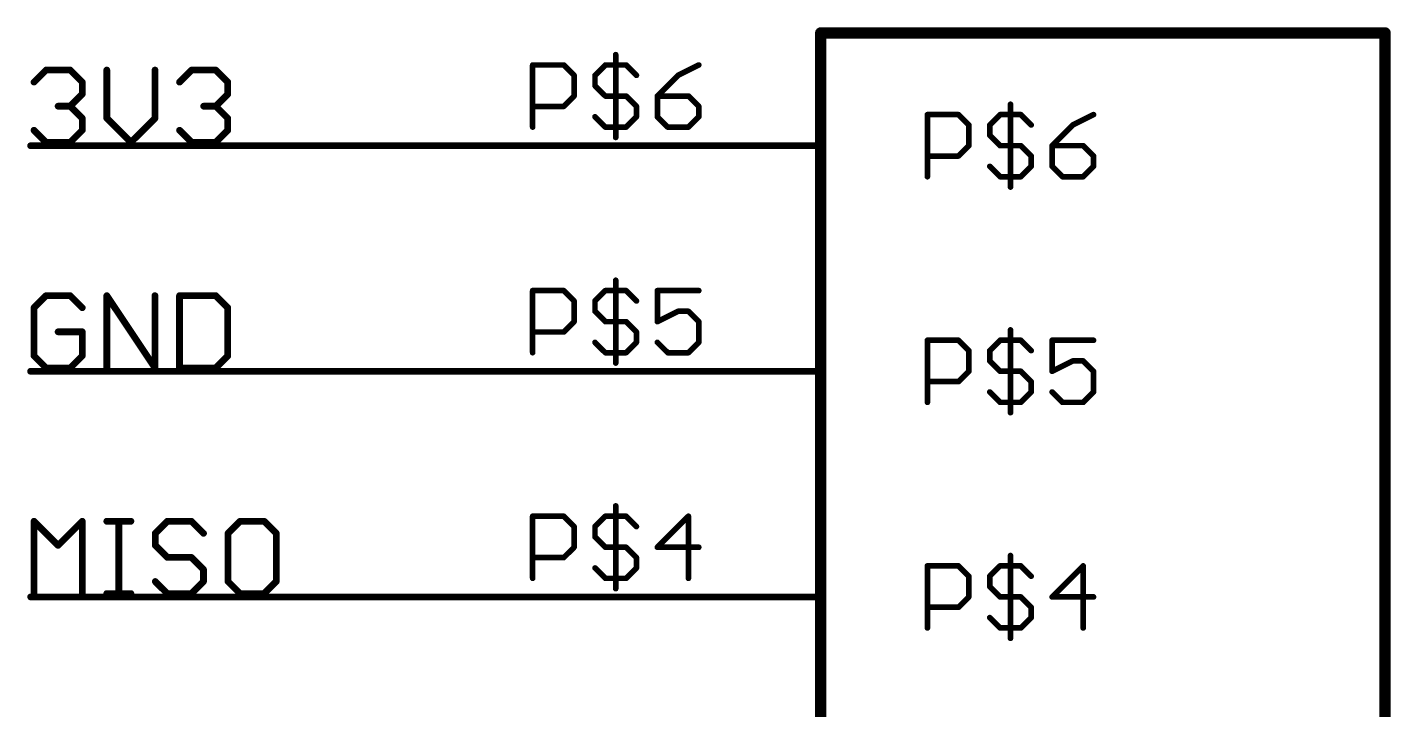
# Model space of a CAD drawing. Extents: x -31 to 132, y -51 to 79.
# Drawn here: x 40.56 to 71.25, y -35.56 to -20.19 of the extents above; entities that cross this region are included whole.
import ezdxf

# ---------------------------------------------------------------- set-up
doc = ezdxf.new("R2010")
doc.units = 0
for name, color, linetype in [('91', 82, 'CONTINUOUS'), ('94', 22, 'CONTINUOUS'), ('95', 253, 'CONTINUOUS')]:
    doc.layers.add(name, color=color, linetype=linetype)

msp = doc.modelspace()

# ---------------------------------------------------------------- linework, layer by layer
at = {"layer": '91', "const_width": 0.1524}
for points in [[(53.34, -22.86), (40.64, -22.86)], [(53.34, -27.94), (40.64, -27.94)], [(53.34, -33.02), (40.64, -33.02)]]:
    msp.add_lwpolyline(points, dxfattribs=at)
at = {"layer": '91', "const_width": 0.0762}
for points in [[(40.64, -22.8219, 1), (40.64, -22.8981)], [(53.34, -22.8981, 1), (53.34, -22.8219)], [(40.64, -27.9019, 1), (40.64, -27.9781)], [(53.34, -27.9781, 1), (53.34, -27.9019)], [(40.64, -32.9819, 1), (40.64, -33.0581)], [(53.34, -33.0581, 1), (53.34, -32.9819)]]:
    msp.add_lwpolyline(points, format="xyb", dxfattribs=at)
at = {"layer": '94'}
for points, const_width in [([(58.42, -50.8), (58.42, -20.32)], 0.254), ([(58.42, -20.32), (71.12, -20.32)], 0.254), ([(71.12, -20.32), (71.12, -50.8)], 0.254), ([(53.34, -22.86), (58.42, -22.86)], 0.1524), ([(53.34, -27.94), (58.42, -27.94)], 0.1524), ([(53.34, -33.02), (58.42, -33.02)], 0.1524)]:
    msp.add_lwpolyline(points, dxfattribs=dict(at, const_width=const_width))
for points, const_width in [([(58.4835, -20.32, 1), (58.3565, -20.32)], 0.127), ([(58.42, -20.2565, 1), (58.42, -20.3835)], 0.127), ([(71.1835, -20.32, 1), (71.0565, -20.32)], 0.127), ([(71.12, -20.3835, 1), (71.12, -20.2565)], 0.127), ([(53.34, -22.8219, 1), (53.34, -22.8981)], 0.0762), ([(58.42, -22.8981, 1), (58.42, -22.8219)], 0.0762), ([(53.34, -27.9019, 1), (53.34, -27.9781)], 0.0762), ([(58.42, -27.9781, 1), (58.42, -27.9019)], 0.0762), ([(53.34, -32.9819, 1), (53.34, -33.0581)], 0.0762), ([(58.42, -33.0581, 1), (58.42, -32.9819)], 0.0762)]:
    msp.add_lwpolyline(points, format="xyb", dxfattribs=dict(at, const_width=const_width))
at = {"layer": '95'}
for points, const_width in [([(53.8062, -20.8097), (53.8062, -22.6739)], 0.127), ([(40.7162, -21.428), (40.9874, -21.1568)], 0.1524), ([(40.9874, -21.1568), (41.5297, -21.1568)], 0.1524), ([(41.5297, -21.1568), (41.8009, -21.428)], 0.1524), ([(42.3534, -21.1568), (42.3534, -22.2415)], 0.1524), ([(43.438, -22.2415), (43.438, -21.1568)], 0.1524), ([(43.9905, -21.428), (44.2617, -21.1568)], 0.1524), ([(44.2617, -21.1568), (44.804, -21.1568)], 0.1524), ([(44.804, -21.1568), (45.0752, -21.428)], 0.1524), ([(51.9369, -22.4409), (51.9369, -21.0427)], 0.127), ([(51.9369, -21.0427), (52.636, -21.0427)], 0.127), ([(52.636, -21.0427), (52.869, -21.2757)], 0.127), ([(53.3401, -21.2757), (53.5732, -21.0427)], 0.127), ([(53.5732, -21.0427), (54.0392, -21.0427)], 0.127), ([(54.0392, -21.0427), (54.2723, -21.2757)], 0.127), ([(55.6755, -21.0427), (55.2095, -21.2757)], 0.127), ([(41.8009, -21.428), (41.8009, -21.6991)], 0.1524), ([(45.0752, -21.428), (45.0752, -21.6991)], 0.1524), ([(52.869, -21.2757), (52.869, -21.7418)], 0.127), ([(53.3401, -21.5088), (53.3401, -21.2757)], 0.127), ([(53.5732, -21.7418), (53.3401, -21.5088)], 0.127), ([(55.2095, -21.2757), (54.7434, -21.7418)], 0.127), ([(41.8009, -21.6991), (41.5297, -21.9703)], 0.1524), ([(45.0752, -21.6991), (44.804, -21.9703)], 0.1524), ([(52.869, -21.7418), (52.636, -21.9748)], 0.127), ([(54.0392, -21.7418), (53.5732, -21.7418)], 0.127), ([(54.2723, -21.9748), (54.0392, -21.7418)], 0.127), ([(54.7434, -21.7418), (54.7434, -22.2079)], 0.127), ([(55.4425, -21.7418), (54.7434, -21.7418)], 0.127), ([(55.6755, -21.9748), (55.4425, -21.7418)], 0.127), ([(41.5297, -21.9703), (41.2585, -21.9703)], 0.1524), ([(41.5297, -21.9703), (41.8009, -22.2415)], 0.1524), ([(44.804, -21.9703), (44.5328, -21.9703)], 0.1524), ([(44.804, -21.9703), (45.0752, -22.2415)], 0.1524), ([(52.636, -21.9748), (51.9369, -21.9748)], 0.127), ([(54.2723, -22.2079), (54.2723, -21.9748)], 0.127), ([(55.6755, -22.2079), (55.6755, -21.9748)], 0.127), ([(62.6896, -21.9273), (62.6896, -23.7915)], 0.127), ([(41.8009, -22.2415), (41.8009, -22.5126)], 0.1524), ([(42.3534, -22.2415), (42.8957, -22.7838)], 0.1524), ([(42.8957, -22.7838), (43.438, -22.2415)], 0.1524), ([(45.0752, -22.2415), (45.0752, -22.5126)], 0.1524), ([(53.3401, -22.2079), (53.5732, -22.4409)], 0.127), ([(53.5732, -22.4409), (54.0392, -22.4409)], 0.127), ([(54.0392, -22.4409), (54.2723, -22.2079)], 0.127), ([(54.7434, -22.2079), (54.9764, -22.4409)], 0.127), ([(54.9764, -22.4409), (55.4425, -22.4409)], 0.127), ([(55.4425, -22.4409), (55.6755, -22.2079)], 0.127), ([(60.8203, -23.5585), (60.8203, -22.1603)], 0.127), ([(60.8203, -22.1603), (61.5194, -22.1603)], 0.127), ([(61.5194, -22.1603), (61.7524, -22.3933)], 0.127), ([(61.7524, -22.3933), (61.7524, -22.8594)], 0.127), ([(62.2236, -22.3933), (62.4566, -22.1603)], 0.127), ([(62.2236, -22.6264), (62.2236, -22.3933)], 0.127), ([(62.4566, -22.1603), (62.9227, -22.1603)], 0.127), ([(62.9227, -22.1603), (63.1557, -22.3933)], 0.127), ([(64.0929, -22.3933), (63.6269, -22.8594)], 0.127), ([(64.559, -22.1603), (64.0929, -22.3933)], 0.127), ([(40.9874, -22.7838), (40.7162, -22.5126)], 0.1524), ([(41.8009, -22.5126), (41.5297, -22.7838)], 0.1524), ([(44.2617, -22.7838), (43.9905, -22.5126)], 0.1524), ([(45.0752, -22.5126), (44.804, -22.7838)], 0.1524), ([(62.4566, -22.8594), (62.2236, -22.6264)], 0.127), ([(41.5297, -22.7838), (40.9874, -22.7838)], 0.1524), ([(44.804, -22.7838), (44.2617, -22.7838)], 0.1524), ([(61.7524, -22.8594), (61.5194, -23.0924)], 0.127), ([(62.9227, -22.8594), (62.4566, -22.8594)], 0.127), ([(63.1557, -23.0924), (62.9227, -22.8594)], 0.127), ([(63.6269, -22.8594), (63.6269, -23.3255)], 0.127), ([(64.326, -22.8594), (63.6269, -22.8594)], 0.127), ([(64.559, -23.0924), (64.326, -22.8594)], 0.127), ([(61.5194, -23.0924), (60.8203, -23.0924)], 0.127), ([(62.2236, -23.3255), (62.4566, -23.5585)], 0.127), ([(62.9227, -23.5585), (63.1557, -23.3255)], 0.127), ([(63.1557, -23.3255), (63.1557, -23.0924)], 0.127), ([(63.6269, -23.3255), (63.8599, -23.5585)], 0.127), ([(64.326, -23.5585), (64.559, -23.3255)], 0.127), ([(64.559, -23.3255), (64.559, -23.0924)], 0.127), ([(62.4566, -23.5585), (62.9227, -23.5585)], 0.127), ([(63.8599, -23.5585), (64.326, -23.5585)], 0.127), ([(51.9369, -27.5209), (51.9369, -26.1227)], 0.127), ([(51.9369, -26.1227), (52.636, -26.1227)], 0.127), ([(52.636, -26.1227), (52.869, -26.3557)], 0.127), ([(53.3401, -26.3557), (53.5732, -26.1227)], 0.127), ([(53.5732, -26.1227), (54.0392, -26.1227)], 0.127), ([(53.8062, -25.8897), (53.8062, -27.7539)], 0.127), ([(54.0392, -26.1227), (54.2723, -26.3557)], 0.127), ([(55.6755, -26.1227), (54.7434, -26.1227)], 0.127), ([(54.7434, -26.1227), (54.7434, -26.8218)], 0.127), ([(40.9874, -26.2368), (40.7162, -26.508)], 0.1524), ([(41.5297, -26.2368), (40.9874, -26.2368)], 0.1524), ([(41.8009, -26.508), (41.5297, -26.2368)], 0.1524), ([(42.3534, -27.8638), (42.3534, -26.2368)], 0.1524), ([(42.3534, -26.2368), (43.438, -27.8638)], 0.1524), ([(43.438, -27.8638), (43.438, -26.2368)], 0.1524), ([(43.9905, -26.2368), (43.9905, -27.8638)], 0.1524), ([(44.804, -26.2368), (43.9905, -26.2368)], 0.1524), ([(45.0752, -26.508), (44.804, -26.2368)], 0.1524), ([(52.869, -26.3557), (52.869, -26.8218)], 0.127), ([(53.3401, -26.5888), (53.3401, -26.3557)], 0.127), ([(40.7162, -26.508), (40.7162, -27.5926)], 0.1524), ([(45.0752, -27.5926), (45.0752, -26.508)], 0.1524), ([(53.5732, -26.8218), (53.3401, -26.5888)], 0.127), ([(54.7434, -26.8218), (55.2095, -26.5888)], 0.127), ([(55.2095, -26.5888), (55.4425, -26.5888)], 0.127), ([(55.4425, -26.5888), (55.6755, -26.8218)], 0.127), ([(41.8009, -27.0503), (41.2585, -27.0503)], 0.1524), ([(41.8009, -27.5926), (41.8009, -27.0503)], 0.1524), ([(52.636, -27.0548), (51.9369, -27.0548)], 0.127), ([(52.869, -26.8218), (52.636, -27.0548)], 0.127), ([(54.0392, -26.8218), (53.5732, -26.8218)], 0.127), ([(54.2723, -27.0548), (54.0392, -26.8218)], 0.127), ([(54.2723, -27.2879), (54.2723, -27.0548)], 0.127), ([(55.6755, -26.8218), (55.6755, -27.2879)], 0.127), ([(62.6896, -27.0073), (62.6896, -28.8715)], 0.127), ([(53.3401, -27.2879), (53.5732, -27.5209)], 0.127), ([(54.0392, -27.5209), (54.2723, -27.2879)], 0.127), ([(54.9764, -27.5209), (54.7434, -27.2879)], 0.127), ([(55.6755, -27.2879), (55.4425, -27.5209)], 0.127), ([(60.8203, -28.6385), (60.8203, -27.2403)], 0.127), ([(60.8203, -27.2403), (61.5194, -27.2403)], 0.127), ([(61.5194, -27.2403), (61.7524, -27.4733)], 0.127), ([(62.2236, -27.4733), (62.4566, -27.2403)], 0.127), ([(62.4566, -27.2403), (62.9227, -27.2403)], 0.127), ([(62.9227, -27.2403), (63.1557, -27.4733)], 0.127), ([(64.559, -27.2403), (63.6269, -27.2403)], 0.127), ([(63.6269, -27.2403), (63.6269, -27.9394)], 0.127), ([(40.7162, -27.5926), (40.9874, -27.8638)], 0.1524), ([(41.5297, -27.8638), (41.8009, -27.5926)], 0.1524), ([(44.804, -27.8638), (45.0752, -27.5926)], 0.1524), ([(53.5732, -27.5209), (54.0392, -27.5209)], 0.127), ([(55.4425, -27.5209), (54.9764, -27.5209)], 0.127), ([(61.7524, -27.4733), (61.7524, -27.9394)], 0.127), ([(62.2236, -27.7064), (62.2236, -27.4733)], 0.127), ([(40.9874, -27.8638), (41.5297, -27.8638)], 0.1524), ([(43.9905, -27.8638), (44.804, -27.8638)], 0.1524), ([(61.7524, -27.9394), (61.5194, -28.1724)], 0.127), ([(62.4566, -27.9394), (62.2236, -27.7064)], 0.127), ([(62.9227, -27.9394), (62.4566, -27.9394)], 0.127), ([(63.1557, -28.1724), (62.9227, -27.9394)], 0.127), ([(63.6269, -27.9394), (64.0929, -27.7064)], 0.127), ([(64.0929, -27.7064), (64.326, -27.7064)], 0.127), ([(64.326, -27.7064), (64.559, -27.9394)], 0.127), ([(64.559, -27.9394), (64.559, -28.4055)], 0.127), ([(61.5194, -28.1724), (60.8203, -28.1724)], 0.127), ([(63.1557, -28.4055), (63.1557, -28.1724)], 0.127), ([(62.2236, -28.4055), (62.4566, -28.6385)], 0.127), ([(62.9227, -28.6385), (63.1557, -28.4055)], 0.127), ([(63.8599, -28.6385), (63.6269, -28.4055)], 0.127), ([(64.559, -28.4055), (64.326, -28.6385)], 0.127), ([(62.4566, -28.6385), (62.9227, -28.6385)], 0.127), ([(64.326, -28.6385), (63.8599, -28.6385)], 0.127), ([(53.8062, -30.9697), (53.8062, -32.8339)], 0.127), ([(40.7162, -32.9438), (40.7162, -31.3168)], 0.1524), ([(40.7162, -31.3168), (41.2585, -31.8591)], 0.1524), ([(41.2585, -31.8591), (41.8009, -31.3168)], 0.1524), ([(41.8009, -31.3168), (41.8009, -32.9438)], 0.1524), ([(42.3534, -31.3168), (42.8957, -31.3168)], 0.1524), ([(42.6245, -32.9438), (42.6245, -31.3168)], 0.1524), ([(43.716, -31.3168), (43.4448, -31.588)], 0.1524), ([(44.2583, -31.3168), (43.716, -31.3168)], 0.1524), ([(44.5295, -31.588), (44.2583, -31.3168)], 0.1524), ([(45.3531, -31.3168), (45.0819, -31.588)], 0.1524), ([(45.8954, -31.3168), (45.3531, -31.3168)], 0.1524), ([(46.1666, -31.588), (45.8954, -31.3168)], 0.1524), ([(51.9369, -32.6009), (51.9369, -31.2027)], 0.127), ([(51.9369, -31.2027), (52.636, -31.2027)], 0.127), ([(52.636, -31.2027), (52.869, -31.4357)], 0.127), ([(53.3401, -31.4357), (53.5732, -31.2027)], 0.127), ([(53.5732, -31.2027), (54.0392, -31.2027)], 0.127), ([(54.0392, -31.2027), (54.2723, -31.4357)], 0.127), ([(55.4425, -31.2027), (54.7434, -31.9018)], 0.127), ([(55.4425, -32.6009), (55.4425, -31.2027)], 0.127), ([(43.4448, -31.588), (43.4448, -31.8591)], 0.1524), ([(45.0819, -31.588), (45.0819, -32.6726)], 0.1524), ([(46.1666, -32.6726), (46.1666, -31.588)], 0.1524), ([(52.869, -31.4357), (52.869, -31.9018)], 0.127), ([(53.3401, -31.6688), (53.3401, -31.4357)], 0.127), ([(43.4448, -31.8591), (43.716, -32.1303)], 0.1524), ([(52.869, -31.9018), (52.636, -32.1348)], 0.127), ([(53.5732, -31.9018), (53.3401, -31.6688)], 0.127), ([(54.0392, -31.9018), (53.5732, -31.9018)], 0.127), ([(54.2723, -32.1348), (54.0392, -31.9018)], 0.127), ([(54.7434, -31.9018), (55.6755, -31.9018)], 0.127), ([(43.716, -32.1303), (44.2583, -32.1303)], 0.1524), ([(44.2583, -32.1303), (44.5295, -32.4015)], 0.1524), ([(52.636, -32.1348), (51.9369, -32.1348)], 0.127), ([(54.2723, -32.3679), (54.2723, -32.1348)], 0.127), ([(62.6896, -32.0873), (62.6896, -33.9515)], 0.127), ([(44.5295, -32.4015), (44.5295, -32.6726)], 0.1524), ([(53.3401, -32.3679), (53.5732, -32.6009)], 0.127), ([(54.0392, -32.6009), (54.2723, -32.3679)], 0.127), ([(60.8203, -33.7185), (60.8203, -32.3203)], 0.127), ([(60.8203, -32.3203), (61.5194, -32.3203)], 0.127), ([(61.5194, -32.3203), (61.7524, -32.5533)], 0.127), ([(61.7524, -32.5533), (61.7524, -33.0194)], 0.127), ([(62.2236, -32.5533), (62.4566, -32.3203)], 0.127), ([(62.2236, -32.7864), (62.2236, -32.5533)], 0.127), ([(62.4566, -32.3203), (62.9227, -32.3203)], 0.127), ([(62.9227, -32.3203), (63.1557, -32.5533)], 0.127), ([(64.326, -32.3203), (63.6269, -33.0194)], 0.127), ([(64.326, -33.7185), (64.326, -32.3203)], 0.127), ([(43.716, -32.9438), (43.4448, -32.6726)], 0.1524), ([(44.5295, -32.6726), (44.2583, -32.9438)], 0.1524), ([(45.0819, -32.6726), (45.3531, -32.9438)], 0.1524), ([(45.8954, -32.9438), (46.1666, -32.6726)], 0.1524), ([(53.5732, -32.6009), (54.0392, -32.6009)], 0.127), ([(62.4566, -33.0194), (62.2236, -32.7864)], 0.127), ([(42.3534, -32.9438), (42.8957, -32.9438)], 0.1524), ([(44.2583, -32.9438), (43.716, -32.9438)], 0.1524), ([(45.3531, -32.9438), (45.8954, -32.9438)], 0.1524), ([(61.7524, -33.0194), (61.5194, -33.2524)], 0.127), ([(62.9227, -33.0194), (62.4566, -33.0194)], 0.127), ([(63.1557, -33.2524), (62.9227, -33.0194)], 0.127), ([(63.6269, -33.0194), (64.559, -33.0194)], 0.127), ([(61.5194, -33.2524), (60.8203, -33.2524)], 0.127), ([(62.2236, -33.4855), (62.4566, -33.7185)], 0.127), ([(62.9227, -33.7185), (63.1557, -33.4855)], 0.127), ([(63.1557, -33.4855), (63.1557, -33.2524)], 0.127), ([(62.4566, -33.7185), (62.9227, -33.7185)], 0.127)]:
    msp.add_lwpolyline(points, dxfattribs=dict(at, const_width=const_width))
for points, const_width in [([(53.838, -20.8097, 1), (53.7745, -20.8097)], 0.0635), ([(40.9874, -21.1187, 1), (40.9874, -21.1949)], 0.0762), ([(41.0143, -21.1838, 1), (40.9604, -21.1299)], 0.0762), ([(41.5566, -21.1299, 1), (41.5028, -21.1838)], 0.0762), ([(41.5297, -21.1949, 1), (41.5297, -21.1187)], 0.0762), ([(42.3915, -21.1568, 1), (42.3153, -21.1568)], 0.0762), ([(43.4761, -21.1568, 1), (43.3999, -21.1568)], 0.0762), ([(44.2617, -21.1187, 1), (44.2617, -21.1949)], 0.0762), ([(44.2886, -21.1838, 1), (44.2347, -21.1299)], 0.0762), ([(44.8309, -21.1299, 1), (44.7771, -21.1838)], 0.0762), ([(44.804, -21.1949, 1), (44.804, -21.1187)], 0.0762), ([(51.9686, -21.0427, 1), (51.9051, -21.0427)], 0.0635), ([(51.9369, -21.011, 1), (51.9369, -21.0745)], 0.0635), ([(52.6584, -21.0203, 1), (52.6135, -21.0652)], 0.0635), ([(52.636, -21.0745, 1), (52.636, -21.011)], 0.0635), ([(53.5732, -21.011, 1), (53.5732, -21.0745)], 0.0635), ([(53.5956, -21.0652, 1), (53.5507, -21.0203)], 0.0635), ([(54.0617, -21.0203, 1), (54.0168, -21.0652)], 0.0635), ([(54.0392, -21.0745, 1), (54.0392, -21.011)], 0.0635), ([(55.6897, -21.0711, 1), (55.6613, -21.0143)], 0.0635), ([(40.6893, -21.401, 1), (40.7431, -21.4549)], 0.0762), ([(41.839, -21.428, 1), (41.7628, -21.428)], 0.0762), ([(41.7739, -21.4549, 1), (41.8278, -21.401)], 0.0762), ([(43.9636, -21.401, 1), (44.0175, -21.4549)], 0.0762), ([(45.1133, -21.428, 1), (45.0371, -21.428)], 0.0762), ([(45.0482, -21.4549, 1), (45.1021, -21.401)], 0.0762), ([(52.9007, -21.2757, 1), (52.8372, -21.2757)], 0.0635), ([(52.8465, -21.2982, 1), (52.8914, -21.2533)], 0.0635), ([(53.3719, -21.2757, 1), (53.3084, -21.2757)], 0.0635), ([(53.3084, -21.5088, 1), (53.3719, -21.5088)], 0.0635), ([(53.3177, -21.2533, 1), (53.3626, -21.2982)], 0.0635), ([(53.3626, -21.4863, 1), (53.3177, -21.5312)], 0.0635), ([(54.2498, -21.2982, 1), (54.2947, -21.2533)], 0.0635), ([(55.1953, -21.2473, 1), (55.2237, -21.3041)], 0.0635), ([(55.2319, -21.2982, 1), (55.187, -21.2533)], 0.0635), ([(41.7628, -21.6991, 1), (41.839, -21.6991)], 0.0762), ([(41.8278, -21.7261, 1), (41.7739, -21.6722)], 0.0762), ([(45.0371, -21.6991, 1), (45.1133, -21.6991)], 0.0762), ([(45.1021, -21.7261, 1), (45.0482, -21.6722)], 0.0762), ([(52.8372, -21.7418, 1), (52.9007, -21.7418)], 0.0635), ([(52.8914, -21.7643, 1), (52.8465, -21.7194)], 0.0635), ([(53.5732, -21.7101, 1), (53.5732, -21.7736)], 0.0635), ([(53.5507, -21.7643, 1), (53.5956, -21.7194)], 0.0635), ([(54.0617, -21.7194, 1), (54.0168, -21.7643)], 0.0635), ([(54.0392, -21.7736, 1), (54.0392, -21.7101)], 0.0635), ([(54.7752, -21.7418, 1), (54.7117, -21.7418)], 0.0635), ([(54.7434, -21.7101, 1), (54.7434, -21.7736)], 0.0635), ([(54.721, -21.7194, 1), (54.7659, -21.7643)], 0.0635), ([(55.465, -21.7194, 1), (55.4201, -21.7643)], 0.0635), ([(55.4425, -21.7736, 1), (55.4425, -21.7101)], 0.0635), ([(41.2585, -21.9322, 1), (41.2585, -22.0084)], 0.0762), ([(41.5566, -21.9434, 1), (41.5028, -21.9972)], 0.0762), ([(41.5028, -21.9434, 1), (41.5566, -21.9972)], 0.0762), ([(41.5297, -22.0084, 1), (41.5297, -21.9322)], 0.0762), ([(44.5328, -21.9322, 1), (44.5328, -22.0084)], 0.0762), ([(44.8309, -21.9434, 1), (44.7771, -21.9972)], 0.0762), ([(44.7771, -21.9434, 1), (44.8309, -21.9972)], 0.0762), ([(44.804, -22.0084, 1), (44.804, -21.9322)], 0.0762), ([(51.9369, -21.9431, 1), (51.9369, -22.0066)], 0.0635), ([(52.6135, -21.9524, 1), (52.6584, -21.9973)], 0.0635), ([(52.636, -22.0066, 1), (52.636, -21.9431)], 0.0635), ([(54.304, -21.9748, 1), (54.2405, -21.9748)], 0.0635), ([(54.2498, -21.9973, 1), (54.2947, -21.9524)], 0.0635), ([(55.7073, -21.9748, 1), (55.6438, -21.9748)], 0.0635), ([(55.6531, -21.9973, 1), (55.698, -21.9524)], 0.0635), ([(62.7214, -21.9273, 1), (62.6579, -21.9273)], 0.0635), ([(41.839, -22.2415, 1), (41.7628, -22.2415)], 0.0762), ([(41.7739, -22.2684, 1), (41.8278, -22.2145)], 0.0762), ([(42.3803, -22.2145, 1), (42.3264, -22.2684)], 0.0762), ([(42.3153, -22.2415, 1), (42.3915, -22.2415)], 0.0762), ([(43.3999, -22.2415, 1), (43.4761, -22.2415)], 0.0762), ([(43.465, -22.2684, 1), (43.4111, -22.2145)], 0.0762), ([(45.1133, -22.2415, 1), (45.0371, -22.2415)], 0.0762), ([(45.0482, -22.2684, 1), (45.1021, -22.2145)], 0.0762), ([(53.3626, -22.1854, 1), (53.3177, -22.2303)], 0.0635), ([(53.5732, -22.4092, 1), (53.5732, -22.4727)], 0.0635), ([(53.5507, -22.4634, 1), (53.5956, -22.4184)], 0.0635), ([(54.0168, -22.4184, 1), (54.0617, -22.4634)], 0.0635), ([(54.0392, -22.4727, 1), (54.0392, -22.4092)], 0.0635), ([(54.2405, -22.2079, 1), (54.304, -22.2079)], 0.0635), ([(54.2947, -22.2303, 1), (54.2498, -22.1854)], 0.0635), ([(54.7117, -22.2079, 1), (54.7752, -22.2079)], 0.0635), ([(54.7659, -22.1854, 1), (54.721, -22.2303)], 0.0635), ([(54.9764, -22.4092, 1), (54.9764, -22.4727)], 0.0635), ([(54.954, -22.4634, 1), (54.9989, -22.4184)], 0.0635), ([(55.4201, -22.4184, 1), (55.465, -22.4634)], 0.0635), ([(55.4425, -22.4727, 1), (55.4425, -22.4092)], 0.0635), ([(55.6438, -22.2079, 1), (55.7073, -22.2079)], 0.0635), ([(55.698, -22.2303, 1), (55.6531, -22.1854)], 0.0635), ([(60.8203, -22.1286, 1), (60.8203, -22.1921)], 0.0635), ([(60.8521, -22.1603, 1), (60.7886, -22.1603)], 0.0635), ([(61.5418, -22.1379, 1), (61.4969, -22.1828)], 0.0635), ([(61.5194, -22.1921, 1), (61.5194, -22.1286)], 0.0635), ([(61.7842, -22.3933, 1), (61.7207, -22.3933)], 0.0635), ([(61.73, -22.4158, 1), (61.7749, -22.3709)], 0.0635), ([(62.2553, -22.3933, 1), (62.1918, -22.3933)], 0.0635), ([(62.2011, -22.3709, 1), (62.246, -22.4158)], 0.0635), ([(62.4566, -22.1286, 1), (62.4566, -22.1921)], 0.0635), ([(62.4791, -22.1828, 1), (62.4342, -22.1379)], 0.0635), ([(62.9451, -22.1379, 1), (62.9002, -22.1828)], 0.0635), ([(62.9227, -22.1921, 1), (62.9227, -22.1286)], 0.0635), ([(63.1333, -22.4158, 1), (63.1782, -22.3709)], 0.0635), ([(64.0787, -22.3649, 1), (64.1071, -22.4217)], 0.0635), ([(64.1154, -22.4158, 1), (64.0705, -22.3709)], 0.0635), ([(64.5732, -22.1887, 1), (64.5448, -22.1319)], 0.0635), ([(40.7431, -22.4857, 1), (40.6893, -22.5396)], 0.0762), ([(41.7628, -22.5126, 1), (41.839, -22.5126)], 0.0762), ([(41.8278, -22.5396, 1), (41.7739, -22.4857)], 0.0762), ([(44.0175, -22.4857, 1), (43.9636, -22.5396)], 0.0762), ([(45.0371, -22.5126, 1), (45.1133, -22.5126)], 0.0762), ([(45.1021, -22.5396, 1), (45.0482, -22.4857)], 0.0762), ([(51.9051, -22.4409, 1), (51.9686, -22.4409)], 0.0635), ([(53.7745, -22.6739, 1), (53.838, -22.6739)], 0.0635), ([(62.1918, -22.6264, 1), (62.2553, -22.6264)], 0.0635), ([(62.246, -22.6039, 1), (62.2011, -22.6488)], 0.0635), ([(40.9874, -22.7457, 1), (40.9874, -22.8219)], 0.0762), ([(40.9604, -22.8107, 1), (41.0143, -22.7569)], 0.0762), ([(41.5028, -22.7569, 1), (41.5566, -22.8107)], 0.0762), ([(41.5297, -22.8219, 1), (41.5297, -22.7457)], 0.0762), ([(42.8687, -22.7569, 1), (42.9226, -22.8107)], 0.0762), ([(42.8687, -22.8107, 1), (42.9226, -22.7569)], 0.0762), ([(44.2617, -22.7457, 1), (44.2617, -22.8219)], 0.0762), ([(44.2347, -22.8107, 1), (44.2886, -22.7569)], 0.0762), ([(44.7771, -22.7569, 1), (44.8309, -22.8107)], 0.0762), ([(44.804, -22.8219, 1), (44.804, -22.7457)], 0.0762), ([(61.7207, -22.8594, 1), (61.7842, -22.8594)], 0.0635), ([(61.7749, -22.8819, 1), (61.73, -22.837)], 0.0635), ([(62.4566, -22.8277, 1), (62.4566, -22.8912)], 0.0635), ([(62.4342, -22.8819, 1), (62.4791, -22.837)], 0.0635), ([(62.9451, -22.837, 1), (62.9002, -22.8819)], 0.0635), ([(62.9227, -22.8912, 1), (62.9227, -22.8277)], 0.0635), ([(63.6586, -22.8594, 1), (63.5951, -22.8594)], 0.0635), ([(63.6269, -22.8277, 1), (63.6269, -22.8912)], 0.0635), ([(63.6044, -22.837, 1), (63.6493, -22.8819)], 0.0635), ([(64.3484, -22.837, 1), (64.3035, -22.8819)], 0.0635), ([(64.326, -22.8912, 1), (64.326, -22.8277)], 0.0635), ([(60.8203, -23.0607, 1), (60.8203, -23.1242)], 0.0635), ([(61.4969, -23.07, 1), (61.5418, -23.1149)], 0.0635), ([(61.5194, -23.1242, 1), (61.5194, -23.0607)], 0.0635), ([(62.246, -23.303, 1), (62.2011, -23.3479)], 0.0635), ([(63.1875, -23.0924, 1), (63.124, -23.0924)], 0.0635), ([(63.124, -23.3255, 1), (63.1875, -23.3255)], 0.0635), ([(63.1333, -23.1149, 1), (63.1782, -23.07)], 0.0635), ([(63.1782, -23.3479, 1), (63.1333, -23.303)], 0.0635), ([(63.5951, -23.3255, 1), (63.6586, -23.3255)], 0.0635), ([(63.6493, -23.303, 1), (63.6044, -23.3479)], 0.0635), ([(64.5907, -23.0924, 1), (64.5272, -23.0924)], 0.0635), ([(64.5272, -23.3255, 1), (64.5907, -23.3255)], 0.0635), ([(64.5365, -23.1149, 1), (64.5814, -23.07)], 0.0635), ([(64.5814, -23.3479, 1), (64.5365, -23.303)], 0.0635), ([(60.7886, -23.5585, 1), (60.8521, -23.5585)], 0.0635), ([(62.4566, -23.5268, 1), (62.4566, -23.5903)], 0.0635), ([(62.4342, -23.581, 1), (62.4791, -23.536)], 0.0635), ([(62.9002, -23.536, 1), (62.9451, -23.581)], 0.0635), ([(62.9227, -23.5903, 1), (62.9227, -23.5268)], 0.0635), ([(63.8599, -23.5268, 1), (63.8599, -23.5903)], 0.0635), ([(63.8374, -23.581, 1), (63.8823, -23.536)], 0.0635), ([(64.3035, -23.536, 1), (64.3484, -23.581)], 0.0635), ([(64.326, -23.5903, 1), (64.326, -23.5268)], 0.0635), ([(62.6579, -23.7915, 1), (62.7214, -23.7915)], 0.0635), ([(51.9686, -26.1227, 1), (51.9051, -26.1227)], 0.0635), ([(51.9369, -26.091, 1), (51.9369, -26.1545)], 0.0635), ([(52.6584, -26.1003, 1), (52.6135, -26.1452)], 0.0635), ([(52.636, -26.1545, 1), (52.636, -26.091)], 0.0635), ([(53.5732, -26.091, 1), (53.5732, -26.1545)], 0.0635), ([(53.5956, -26.1452, 1), (53.5507, -26.1003)], 0.0635), ([(53.838, -25.8897, 1), (53.7745, -25.8897)], 0.0635), ([(54.0617, -26.1003, 1), (54.0168, -26.1452)], 0.0635), ([(54.0392, -26.1545, 1), (54.0392, -26.091)], 0.0635), ([(54.7752, -26.1227, 1), (54.7117, -26.1227)], 0.0635), ([(54.7434, -26.091, 1), (54.7434, -26.1545)], 0.0635), ([(55.6755, -26.1545, 1), (55.6755, -26.091)], 0.0635), ([(40.9874, -26.1987, 1), (40.9874, -26.2749)], 0.0762), ([(41.0143, -26.2638, 1), (40.9604, -26.2099)], 0.0762), ([(41.5566, -26.2099, 1), (41.5028, -26.2638)], 0.0762), ([(41.5297, -26.2749, 1), (41.5297, -26.1987)], 0.0762), ([(42.3915, -26.2368, 1), (42.3153, -26.2368)], 0.0762), ([(42.3851, -26.2157, 1), (42.3217, -26.2579)], 0.0762), ([(43.4761, -26.2368, 1), (43.3999, -26.2368)], 0.0762), ([(44.0286, -26.2368, 1), (43.9524, -26.2368)], 0.0762), ([(43.9905, -26.1987, 1), (43.9905, -26.2749)], 0.0762), ([(44.8309, -26.2099, 1), (44.7771, -26.2638)], 0.0762), ([(44.804, -26.2749, 1), (44.804, -26.1987)], 0.0762), ([(52.9007, -26.3557, 1), (52.8372, -26.3557)], 0.0635), ([(52.8465, -26.3782, 1), (52.8914, -26.3333)], 0.0635), ([(53.3719, -26.3557, 1), (53.3084, -26.3557)], 0.0635), ([(53.3177, -26.3333, 1), (53.3626, -26.3782)], 0.0635), ([(54.2498, -26.3782, 1), (54.2947, -26.3333)], 0.0635), ([(40.7543, -26.508, 1), (40.6781, -26.508)], 0.0762), ([(40.6893, -26.481, 1), (40.7431, -26.5349)], 0.0762), ([(41.7739, -26.5349, 1), (41.8278, -26.481)], 0.0762), ([(45.1133, -26.508, 1), (45.0371, -26.508)], 0.0762), ([(45.0482, -26.5349, 1), (45.1021, -26.481)], 0.0762), ([(53.3084, -26.5888, 1), (53.3719, -26.5888)], 0.0635), ([(53.3626, -26.5663, 1), (53.3177, -26.6112)], 0.0635), ([(55.2095, -26.557, 1), (55.2095, -26.6205)], 0.0635), ([(55.2237, -26.6172, 1), (55.1953, -26.5604)], 0.0635), ([(55.465, -26.5663, 1), (55.4201, -26.6112)], 0.0635), ([(55.4425, -26.6205, 1), (55.4425, -26.557)], 0.0635), ([(41.2585, -27.0122, 1), (41.2585, -27.0884)], 0.0762), ([(41.839, -27.0503, 1), (41.7628, -27.0503)], 0.0762), ([(41.8009, -27.0884, 1), (41.8009, -27.0122)], 0.0762), ([(51.9369, -27.0231, 1), (51.9369, -27.0866)], 0.0635), ([(52.6135, -27.0324, 1), (52.6584, -27.0773)], 0.0635), ([(52.636, -27.0866, 1), (52.636, -27.0231)], 0.0635), ([(52.8372, -26.8218, 1), (52.9007, -26.8218)], 0.0635), ([(52.8914, -26.8443, 1), (52.8465, -26.7994)], 0.0635), ([(53.5732, -26.7901, 1), (53.5732, -26.8536)], 0.0635), ([(53.5507, -26.8443, 1), (53.5956, -26.7994)], 0.0635), ([(54.0617, -26.7994, 1), (54.0168, -26.8443)], 0.0635), ([(54.0392, -26.8536, 1), (54.0392, -26.7901)], 0.0635), ([(54.304, -27.0548, 1), (54.2405, -27.0548)], 0.0635), ([(54.2498, -27.0773, 1), (54.2947, -27.0324)], 0.0635), ([(54.7292, -26.7934, 1), (54.7576, -26.8502)], 0.0635), ([(54.7117, -26.8218, 1), (54.7752, -26.8218)], 0.0635), ([(55.7073, -26.8218, 1), (55.6438, -26.8218)], 0.0635), ([(55.6531, -26.8443, 1), (55.698, -26.7994)], 0.0635), ([(62.7214, -27.0073, 1), (62.6579, -27.0073)], 0.0635), ([(53.3626, -27.2654, 1), (53.3177, -27.3103)], 0.0635), ([(54.2405, -27.2879, 1), (54.304, -27.2879)], 0.0635), ([(54.2947, -27.3103, 1), (54.2498, -27.2654)], 0.0635), ([(54.7659, -27.2654, 1), (54.721, -27.3103)], 0.0635), ([(55.6438, -27.2879, 1), (55.7073, -27.2879)], 0.0635), ([(55.698, -27.3103, 1), (55.6531, -27.2654)], 0.0635), ([(60.8203, -27.2086, 1), (60.8203, -27.2721)], 0.0635), ([(60.8521, -27.2403, 1), (60.7886, -27.2403)], 0.0635), ([(61.5418, -27.2179, 1), (61.4969, -27.2628)], 0.0635), ([(61.5194, -27.2721, 1), (61.5194, -27.2086)], 0.0635), ([(62.4566, -27.2086, 1), (62.4566, -27.2721)], 0.0635), ([(62.4791, -27.2628, 1), (62.4342, -27.2179)], 0.0635), ([(62.9451, -27.2179, 1), (62.9002, -27.2628)], 0.0635), ([(62.9227, -27.2721, 1), (62.9227, -27.2086)], 0.0635), ([(63.6586, -27.2403, 1), (63.5951, -27.2403)], 0.0635), ([(63.6269, -27.2086, 1), (63.6269, -27.2721)], 0.0635), ([(64.559, -27.2721, 1), (64.559, -27.2086)], 0.0635), ([(40.7431, -27.5657, 1), (40.6893, -27.6196)], 0.0762), ([(40.6781, -27.5926, 1), (40.7543, -27.5926)], 0.0762), ([(41.7628, -27.5926, 1), (41.839, -27.5926)], 0.0762), ([(41.8278, -27.6196, 1), (41.7739, -27.5657)], 0.0762), ([(45.0371, -27.5926, 1), (45.1133, -27.5926)], 0.0762), ([(45.1021, -27.6196, 1), (45.0482, -27.5657)], 0.0762), ([(51.9051, -27.5209, 1), (51.9686, -27.5209)], 0.0635), ([(53.5732, -27.4892, 1), (53.5732, -27.5526)], 0.0635), ([(53.5507, -27.5434, 1), (53.5956, -27.4984)], 0.0635), ([(54.0168, -27.4984, 1), (54.0617, -27.5434)], 0.0635), ([(54.0392, -27.5526, 1), (54.0392, -27.4892)], 0.0635), ([(54.9764, -27.4892, 1), (54.9764, -27.5526)], 0.0635), ([(54.954, -27.5434, 1), (54.9989, -27.4984)], 0.0635), ([(55.4201, -27.4984, 1), (55.465, -27.5434)], 0.0635), ([(55.4425, -27.5526, 1), (55.4425, -27.4892)], 0.0635), ([(61.7842, -27.4733, 1), (61.7207, -27.4733)], 0.0635), ([(61.73, -27.4958, 1), (61.7749, -27.4509)], 0.0635), ([(62.2553, -27.4733, 1), (62.1918, -27.4733)], 0.0635), ([(62.2011, -27.4509, 1), (62.246, -27.4958)], 0.0635), ([(63.1333, -27.4958, 1), (63.1782, -27.4509)], 0.0635), ([(40.9874, -27.8257, 1), (40.9874, -27.9019)], 0.0762), ([(40.9604, -27.8907, 1), (41.0143, -27.8369)], 0.0762), ([(41.5028, -27.8369, 1), (41.5566, -27.8907)], 0.0762), ([(41.5297, -27.9019, 1), (41.5297, -27.8257)], 0.0762), ([(42.3153, -27.8638, 1), (42.3915, -27.8638)], 0.0762), ([(43.3999, -27.8638, 1), (43.4761, -27.8638)], 0.0762), ([(43.4063, -27.8849, 1), (43.4697, -27.8427)], 0.0762), ([(43.9905, -27.8257, 1), (43.9905, -27.9019)], 0.0762), ([(43.9524, -27.8638, 1), (44.0286, -27.8638)], 0.0762), ([(44.7771, -27.8369, 1), (44.8309, -27.8907)], 0.0762), ([(44.804, -27.9019, 1), (44.804, -27.8257)], 0.0762), ([(53.7745, -27.7539, 1), (53.838, -27.7539)], 0.0635), ([(61.7207, -27.9394, 1), (61.7842, -27.9394)], 0.0635), ([(61.7749, -27.9619, 1), (61.73, -27.917)], 0.0635), ([(62.1918, -27.7064, 1), (62.2553, -27.7064)], 0.0635), ([(62.246, -27.6839, 1), (62.2011, -27.7288)], 0.0635), ([(62.4566, -27.9077, 1), (62.4566, -27.9712)], 0.0635), ([(62.4342, -27.9619, 1), (62.4791, -27.917)], 0.0635), ([(62.9451, -27.917, 1), (62.9002, -27.9619)], 0.0635), ([(62.9227, -27.9712, 1), (62.9227, -27.9077)], 0.0635), ([(63.5951, -27.9394, 1), (63.6586, -27.9394)], 0.0635), ([(63.6127, -27.911, 1), (63.6411, -27.9678)], 0.0635), ([(64.0929, -27.6746, 1), (64.0929, -27.7381)], 0.0635), ([(64.1071, -27.7348, 1), (64.0787, -27.678)], 0.0635), ([(64.3484, -27.6839, 1), (64.3035, -27.7288)], 0.0635), ([(64.326, -27.7381, 1), (64.326, -27.6746)], 0.0635), ([(64.5907, -27.9394, 1), (64.5272, -27.9394)], 0.0635), ([(64.5365, -27.9619, 1), (64.5814, -27.917)], 0.0635), ([(60.8203, -28.1407, 1), (60.8203, -28.2042)], 0.0635), ([(61.4969, -28.15, 1), (61.5418, -28.1949)], 0.0635), ([(61.5194, -28.2042, 1), (61.5194, -28.1407)], 0.0635), ([(63.1875, -28.1724, 1), (63.124, -28.1724)], 0.0635), ([(63.1333, -28.1949, 1), (63.1782, -28.15)], 0.0635), ([(62.246, -28.383, 1), (62.2011, -28.4279)], 0.0635), ([(63.124, -28.4055, 1), (63.1875, -28.4055)], 0.0635), ([(63.1782, -28.4279, 1), (63.1333, -28.383)], 0.0635), ([(63.6493, -28.383, 1), (63.6044, -28.4279)], 0.0635), ([(64.5272, -28.4055, 1), (64.5907, -28.4055)], 0.0635), ([(64.5814, -28.4279, 1), (64.5365, -28.383)], 0.0635), ([(60.7886, -28.6385, 1), (60.8521, -28.6385)], 0.0635), ([(62.4566, -28.6068, 1), (62.4566, -28.6702)], 0.0635), ([(62.4342, -28.661, 1), (62.4791, -28.616)], 0.0635), ([(62.6579, -28.8715, 1), (62.7214, -28.8715)], 0.0635), ([(62.9002, -28.616, 1), (62.9451, -28.661)], 0.0635), ([(62.9227, -28.6702, 1), (62.9227, -28.6068)], 0.0635), ([(63.8599, -28.6068, 1), (63.8599, -28.6702)], 0.0635), ([(63.8374, -28.661, 1), (63.8823, -28.616)], 0.0635), ([(64.3035, -28.616, 1), (64.3484, -28.661)], 0.0635), ([(64.326, -28.6702, 1), (64.326, -28.6068)], 0.0635), ([(53.838, -30.9697, 1), (53.7745, -30.9697)], 0.0635), ([(40.7543, -31.3168, 1), (40.6781, -31.3168)], 0.0762), ([(40.7431, -31.2899, 1), (40.6893, -31.3438)], 0.0762), ([(41.839, -31.3168, 1), (41.7628, -31.3168)], 0.0762), ([(41.8278, -31.3438, 1), (41.7739, -31.2899)], 0.0762), ([(42.3534, -31.2787, 1), (42.3534, -31.3549)], 0.0762), ([(42.6626, -31.3168, 1), (42.5864, -31.3168)], 0.0762), ([(42.8957, -31.3549, 1), (42.8957, -31.2787)], 0.0762), ([(43.716, -31.2787, 1), (43.716, -31.3549)], 0.0762), ([(43.7429, -31.3438, 1), (43.689, -31.2899)], 0.0762), ([(44.2852, -31.2899, 1), (44.2313, -31.3438)], 0.0762), ([(44.2583, -31.3549, 1), (44.2583, -31.2787)], 0.0762), ([(45.3531, -31.2787, 1), (45.3531, -31.3549)], 0.0762), ([(45.3801, -31.3438, 1), (45.3262, -31.2899)], 0.0762), ([(45.9224, -31.2899, 1), (45.8685, -31.3438)], 0.0762), ([(45.8954, -31.3549, 1), (45.8954, -31.2787)], 0.0762), ([(51.9686, -31.2027, 1), (51.9051, -31.2027)], 0.0635), ([(51.9369, -31.171, 1), (51.9369, -31.2345)], 0.0635), ([(52.6584, -31.1803, 1), (52.6135, -31.2252)], 0.0635), ([(52.636, -31.2345, 1), (52.636, -31.171)], 0.0635), ([(53.5732, -31.171, 1), (53.5732, -31.2345)], 0.0635), ([(53.5956, -31.2252, 1), (53.5507, -31.1803)], 0.0635), ([(54.0617, -31.1803, 1), (54.0168, -31.2252)], 0.0635), ([(54.0392, -31.2345, 1), (54.0392, -31.171)], 0.0635), ([(55.4743, -31.2027, 1), (55.4108, -31.2027)], 0.0635), ([(55.465, -31.2252, 1), (55.4201, -31.1803)], 0.0635), ([(43.4829, -31.588, 1), (43.4067, -31.588)], 0.0762), ([(43.4179, -31.561, 1), (43.4717, -31.6149)], 0.0762), ([(44.5025, -31.6149, 1), (44.5564, -31.561)], 0.0762), ([(45.12, -31.588, 1), (45.0438, -31.588)], 0.0762), ([(45.055, -31.561, 1), (45.1089, -31.6149)], 0.0762), ([(46.2047, -31.588, 1), (46.1285, -31.588)], 0.0762), ([(46.1397, -31.6149, 1), (46.1935, -31.561)], 0.0762), ([(52.9007, -31.4357, 1), (52.8372, -31.4357)], 0.0635), ([(52.8465, -31.4582, 1), (52.8914, -31.4133)], 0.0635), ([(53.3719, -31.4357, 1), (53.3084, -31.4357)], 0.0635), ([(53.3177, -31.4133, 1), (53.3626, -31.4582)], 0.0635), ([(54.2498, -31.4582, 1), (54.2947, -31.4133)], 0.0635), ([(41.2316, -31.8322, 1), (41.2855, -31.8861)], 0.0762), ([(41.2316, -31.8861, 1), (41.2855, -31.8322)], 0.0762), ([(43.4717, -31.8322, 1), (43.4179, -31.8861)], 0.0762), ([(43.4067, -31.8591, 1), (43.4829, -31.8591)], 0.0762), ([(52.8372, -31.9018, 1), (52.9007, -31.9018)], 0.0635), ([(52.8914, -31.9243, 1), (52.8465, -31.8794)], 0.0635), ([(53.3084, -31.6688, 1), (53.3719, -31.6688)], 0.0635), ([(53.3626, -31.6463, 1), (53.3177, -31.6912)], 0.0635), ([(53.5732, -31.8701, 1), (53.5732, -31.9336)], 0.0635), ([(53.5507, -31.9243, 1), (53.5956, -31.8794)], 0.0635), ([(54.0617, -31.8794, 1), (54.0168, -31.9243)], 0.0635), ([(54.0392, -31.9336, 1), (54.0392, -31.8701)], 0.0635), ([(54.7434, -31.8701, 1), (54.7434, -31.9336)], 0.0635), ([(54.721, -31.8794, 1), (54.7659, -31.9243)], 0.0635), ([(55.6755, -31.9336, 1), (55.6755, -31.8701)], 0.0635), ([(43.716, -32.0922, 1), (43.716, -32.1684)], 0.0762), ([(43.689, -32.1572, 1), (43.7429, -32.1034)], 0.0762), ([(44.2852, -32.1034, 1), (44.2313, -32.1572)], 0.0762), ([(44.2583, -32.1684, 1), (44.2583, -32.0922)], 0.0762), ([(51.9369, -32.1031, 1), (51.9369, -32.1666)], 0.0635), ([(52.6135, -32.1124, 1), (52.6584, -32.1573)], 0.0635), ([(52.636, -32.1666, 1), (52.636, -32.1031)], 0.0635), ([(54.304, -32.1348, 1), (54.2405, -32.1348)], 0.0635), ([(54.2498, -32.1573, 1), (54.2947, -32.1124)], 0.0635), ([(62.7214, -32.0873, 1), (62.6579, -32.0873)], 0.0635), ([(44.5676, -32.4015, 1), (44.4914, -32.4015)], 0.0762), ([(44.5025, -32.4284, 1), (44.5564, -32.3745)], 0.0762), ([(53.3626, -32.3454, 1), (53.3177, -32.3903)], 0.0635), ([(54.2405, -32.3679, 1), (54.304, -32.3679)], 0.0635), ([(54.2947, -32.3903, 1), (54.2498, -32.3454)], 0.0635), ([(60.8203, -32.2886, 1), (60.8203, -32.3521)], 0.0635), ([(60.8521, -32.3203, 1), (60.7886, -32.3203)], 0.0635), ([(61.5418, -32.2979, 1), (61.4969, -32.3428)], 0.0635), ([(61.5194, -32.3521, 1), (61.5194, -32.2886)], 0.0635), ([(61.7842, -32.5533, 1), (61.7207, -32.5533)], 0.0635), ([(61.73, -32.5758, 1), (61.7749, -32.5309)], 0.0635), ([(62.2553, -32.5533, 1), (62.1918, -32.5533)], 0.0635), ([(62.2011, -32.5309, 1), (62.246, -32.5758)], 0.0635), ([(62.4566, -32.2886, 1), (62.4566, -32.3521)], 0.0635), ([(62.4791, -32.3428, 1), (62.4342, -32.2979)], 0.0635), ([(62.9451, -32.2979, 1), (62.9002, -32.3428)], 0.0635), ([(62.9227, -32.3521, 1), (62.9227, -32.2886)], 0.0635), ([(63.1333, -32.5758, 1), (63.1782, -32.5309)], 0.0635), ([(64.3577, -32.3203, 1), (64.2942, -32.3203)], 0.0635), ([(64.3484, -32.3428, 1), (64.3035, -32.2979)], 0.0635), ([(43.4717, -32.6457, 1), (43.4179, -32.6996)], 0.0762), ([(44.4914, -32.6726, 1), (44.5676, -32.6726)], 0.0762), ([(44.5564, -32.6996, 1), (44.5025, -32.6457)], 0.0762), ([(45.1089, -32.6457, 1), (45.055, -32.6996)], 0.0762), ([(45.0438, -32.6726, 1), (45.12, -32.6726)], 0.0762), ([(46.1285, -32.6726, 1), (46.2047, -32.6726)], 0.0762), ([(46.1935, -32.6996, 1), (46.1397, -32.6457)], 0.0762), ([(51.9051, -32.6009, 1), (51.9686, -32.6009)], 0.0635), ([(53.5732, -32.5692, 1), (53.5732, -32.6327)], 0.0635), ([(53.5507, -32.6234, 1), (53.5956, -32.5784)], 0.0635), ([(53.7745, -32.8339, 1), (53.838, -32.8339)], 0.0635), ([(54.0168, -32.5784, 1), (54.0617, -32.6234)], 0.0635), ([(54.0392, -32.6327, 1), (54.0392, -32.5692)], 0.0635), ([(55.4108, -32.6009, 1), (55.4743, -32.6009)], 0.0635), ([(62.1918, -32.7864, 1), (62.2553, -32.7864)], 0.0635), ([(62.246, -32.7639, 1), (62.2011, -32.8088)], 0.0635), ([(40.6781, -32.9438, 1), (40.7543, -32.9438)], 0.0762), ([(41.7628, -32.9438, 1), (41.839, -32.9438)], 0.0762), ([(42.3534, -32.9057, 1), (42.3534, -32.9819)], 0.0762), ([(42.5864, -32.9438, 1), (42.6626, -32.9438)], 0.0762), ([(42.8957, -32.9819, 1), (42.8957, -32.9057)], 0.0762), ([(43.716, -32.9057, 1), (43.716, -32.9819)], 0.0762), ([(43.689, -32.9707, 1), (43.7429, -32.9169)], 0.0762), ([(44.2313, -32.9169, 1), (44.2852, -32.9707)], 0.0762), ([(44.2583, -32.9819, 1), (44.2583, -32.9057)], 0.0762), ([(45.3531, -32.9057, 1), (45.3531, -32.9819)], 0.0762), ([(45.3262, -32.9707, 1), (45.3801, -32.9169)], 0.0762), ([(45.8685, -32.9169, 1), (45.9224, -32.9707)], 0.0762), ([(45.8954, -32.9819, 1), (45.8954, -32.9057)], 0.0762), ([(61.7207, -33.0194, 1), (61.7842, -33.0194)], 0.0635), ([(61.7749, -33.0419, 1), (61.73, -32.997)], 0.0635), ([(62.4566, -32.9877, 1), (62.4566, -33.0512)], 0.0635), ([(62.4342, -33.0419, 1), (62.4791, -32.997)], 0.0635), ([(62.9451, -32.997, 1), (62.9002, -33.0419)], 0.0635), ([(62.9227, -33.0512, 1), (62.9227, -32.9877)], 0.0635), ([(63.6269, -32.9877, 1), (63.6269, -33.0512)], 0.0635), ([(63.6044, -32.997, 1), (63.6493, -33.0419)], 0.0635), ([(64.559, -33.0512, 1), (64.559, -32.9877)], 0.0635), ([(60.8203, -33.2207, 1), (60.8203, -33.2842)], 0.0635), ([(61.4969, -33.23, 1), (61.5418, -33.2749)], 0.0635), ([(61.5194, -33.2842, 1), (61.5194, -33.2207)], 0.0635), ([(62.246, -33.463, 1), (62.2011, -33.5079)], 0.0635), ([(63.1875, -33.2524, 1), (63.124, -33.2524)], 0.0635), ([(63.1333, -33.2749, 1), (63.1782, -33.23)], 0.0635), ([(63.1782, -33.5079, 1), (63.1333, -33.463)], 0.0635), ([(60.7886, -33.7185, 1), (60.8521, -33.7185)], 0.0635), ([(62.4566, -33.6867, 1), (62.4566, -33.7503)], 0.0635), ([(62.4342, -33.741, 1), (62.4791, -33.696)], 0.0635), ([(62.9002, -33.696, 1), (62.9451, -33.741)], 0.0635), ([(62.9227, -33.7503, 1), (62.9227, -33.6867)], 0.0635), ([(63.124, -33.4855, 1), (63.1875, -33.4855)], 0.0635), ([(64.2942, -33.7185, 1), (64.3577, -33.7185)], 0.0635), ([(62.6579, -33.9515, 1), (62.7214, -33.9515)], 0.0635)]:
    msp.add_lwpolyline(points, format="xyb", dxfattribs=dict(at, const_width=const_width))

doc.saveas('drawing.dxf')
